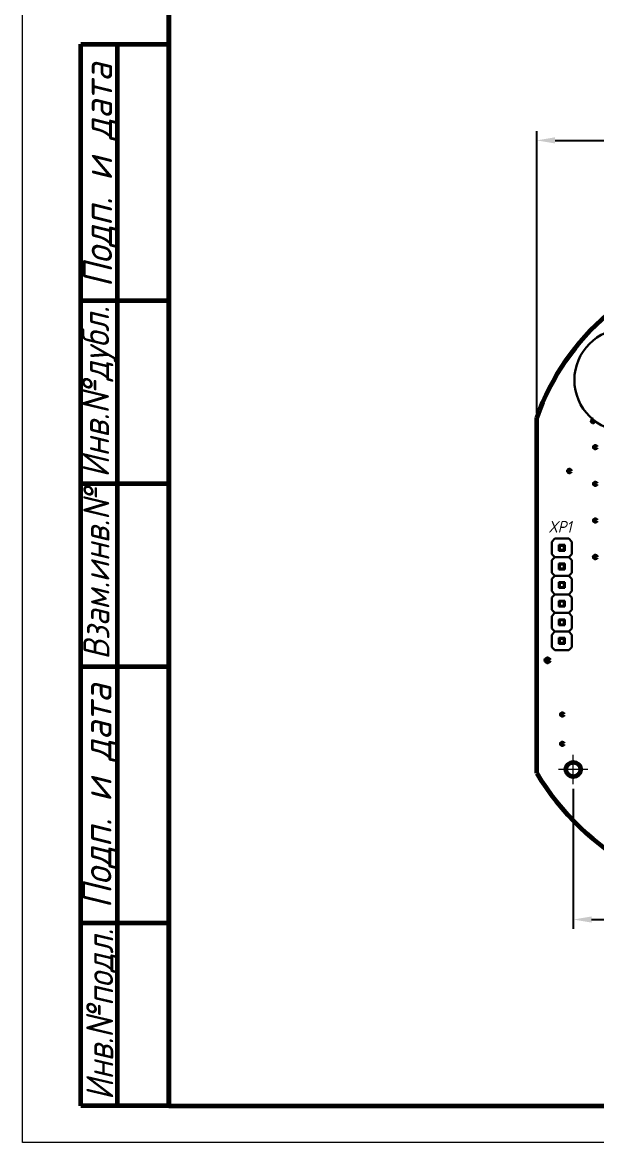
# Model space of a CAD drawing. Header units: millimetres. Extents: x -1 to 4028, y -898 to 1238.
# Drawn here: x 2473.6 to 2552.1, y 933.2 to 1086.2 of the extents above; entities that cross this region are included whole.
import ezdxf
from ezdxf.enums import TextEntityAlignment as Align

# ---------------------------------------------------------------- set-up
doc = ezdxf.new("R2010")
doc.units = ezdxf.units.MM
for name, color, linetype, lineweight in [('Основная (0.3)', 162, 'Continuous', 30), ('Основная (0.6)', 250, 'Continuous', 60), ('Текст', 240, 'Continuous', 30), ('Тонкая (0.2)', 250, 'Continuous', 20)]:
    doc.layers.add(name, color=color, linetype=linetype, lineweight=lineweight)
doc.styles.add('3мм', font='isocpeui.ttf', dxfattribs={"height": 3})
doc.styles.get("Standard").update_dxf_attribs({"font": 'arial.ttf'})
doc.dimstyles.new('ISO-25', dxfattribs={"dimtxt": 2.5, "dimasz": 2.5, "dimexe": 1.25, "dimexo": 0.625, "dimtad": 1, "dimtoh": 1, "dimtxsty": 'Standard', "dimcen": 2.5, "dimadec": 0, "dimazin": 0, "dimtfac": 1, "dimtmove": 0, "dimatfit": 3, "dimfxl": 1, "dimarcsym": 0})

# ---------------------------------------------------------------- blocks, each defined once
blk = doc.blocks.new('*D67')
at = {"layer": 'Defpoints', "color": 0, "transparency": 16777216}
for p in [(2633.89, 1070.08), (2543.89, 1032.23), (2633.89, 1032.23)]:
    blk.add_point(p, dxfattribs=at)
at = {"layer": 'Тонкая (0.2)', "color": 0, "lineweight": -2, "transparency": 16777216}
for p, q in [((2543.89, 1032.85), (2543.89, 1071.33)), ((2633.89, 1032.85), (2633.89, 1071.33)), ((2546.39, 1070.08), (2631.39, 1070.08))]:
    blk.add_line(p, q, dxfattribs=at)
at = {"layer": 'Тонкая (0.2)', "color": 0, "transparency": 16777216}
for points in [[(2546.39, 1070.5), (2546.39, 1069.66), (2543.89, 1070.08)], [(2631.39, 1070.5), (2631.39, 1069.66), (2633.89, 1070.08)]]:
    blk.add_solid(points, dxfattribs=at)
at = {"layer": 'Тонкая (0.2)', "color": 0, "transparency": 16777216, "insert": (2588.89, 1072.21), "char_height": 3, "attachment_point": 5, "style": '3мм'}
blk.add_mtext('90', dxfattribs=at)
blk = doc.blocks.new('*D68')
at = {"layer": 'Defpoints', "color": 0, "transparency": 16777216}
for p in [(2548.89, 982.18), (2628.89, 981.68), (2628.89, 963.68)]:
    blk.add_point(p, dxfattribs=at)
at = {"layer": 'Тонкая (0.2)', "color": 0, "lineweight": -2, "transparency": 16777216}
for p, q in [((2548.89, 981.55), (2548.89, 962.43)), ((2628.89, 981.05), (2628.89, 962.43)), ((2551.39, 963.68), (2626.39, 963.68))]:
    blk.add_line(p, q, dxfattribs=at)
at = {"layer": 'Тонкая (0.2)', "color": 0, "transparency": 16777216}
for points in [[(2551.39, 964.1), (2551.39, 963.26), (2548.89, 963.68)], [(2626.39, 964.1), (2626.39, 963.26), (2628.89, 963.68)]]:
    blk.add_solid(points, dxfattribs=at)
at = {"layer": 'Тонкая (0.2)', "color": 0, "transparency": 16777216, "insert": (2588.89, 965.8), "char_height": 3, "attachment_point": 5, "style": '3мм'}
blk.add_mtext('80', dxfattribs=at)

msp = doc.modelspace()

# ---------------------------------------------------------------- linework, layer by layer
at = {"layer": 'Основная (0.3)'}
for p, q in [((2545.946, 1015.28), (2546.37, 1015.704)), ((2545.946, 1015.28), (2545.946, 1013.587)), ((2545.946, 1015.28), (2545.946, 1013.587)), ((2548.275, 1015.704), (2546.37, 1015.704)), ((2546.925, 1014.037), (2546.925, 1014.83)), ((2546.925, 1014.83), (2547.719, 1014.83)), ((2546.925, 1014.83), (2547.037, 1014.718)), ((2547.037, 1014.149), (2547.037, 1014.718)), ((2547.037, 1014.718), (2547.607, 1014.718)), ((2547.719, 1014.83), (2547.607, 1014.718)), ((2547.607, 1014.718), (2547.607, 1014.149)), ((2547.719, 1014.83), (2547.719, 1014.037)), ((2548.698, 1015.28), (2548.275, 1015.704)), ((2548.698, 1015.28), (2548.698, 1013.587)), ((2545.946, 1013.587), (2546.37, 1013.164)), ((2545.946, 1012.74), (2546.37, 1013.164)), ((2545.946, 1012.74), (2545.946, 1011.047)), ((2545.946, 1012.74), (2545.946, 1011.047)), ((2548.275, 1013.164), (2546.37, 1013.164)), ((2548.275, 1013.164), (2546.37, 1013.164)), ((2548.275, 1013.164), (2546.37, 1013.164)), ((2547.037, 1014.149), (2546.925, 1014.037)), ((2547.719, 1014.037), (2546.925, 1014.037)), ((2547.607, 1014.149), (2547.037, 1014.149)), ((2547.607, 1014.149), (2547.719, 1014.037)), ((2548.275, 1013.164), (2548.698, 1013.587)), ((2548.698, 1012.74), (2548.275, 1013.164)), ((2548.698, 1012.74), (2548.698, 1011.047)), ((2546.925, 1011.497), (2546.925, 1012.291)), ((2546.925, 1012.291), (2547.719, 1012.291)), ((2546.925, 1012.291), (2547.037, 1012.178)), ((2547.037, 1011.609), (2546.925, 1011.497)), ((2547.719, 1011.497), (2546.925, 1011.497)), ((2547.037, 1011.609), (2547.037, 1012.178)), ((2547.037, 1012.178), (2547.607, 1012.178)), ((2547.607, 1011.609), (2547.037, 1011.609)), ((2547.719, 1012.291), (2547.607, 1012.178)), ((2547.607, 1012.178), (2547.607, 1011.609)), ((2547.607, 1011.609), (2547.719, 1011.497)), ((2547.719, 1012.291), (2547.719, 1011.497)), ((2545.946, 1011.047), (2546.37, 1010.624)), ((2545.946, 1010.2), (2546.37, 1010.624)), ((2545.946, 1010.2), (2545.946, 1008.507)), ((2545.946, 1010.2), (2545.946, 1008.507)), ((2548.275, 1010.624), (2546.37, 1010.624)), ((2548.275, 1010.624), (2546.37, 1010.624)), ((2548.275, 1010.624), (2546.37, 1010.624)), ((2546.925, 1008.957), (2546.925, 1009.751)), ((2546.925, 1009.751), (2547.719, 1009.751)), ((2546.925, 1009.751), (2547.037, 1009.638)), ((2547.037, 1009.069), (2547.037, 1009.638)), ((2547.037, 1009.638), (2547.607, 1009.638)), ((2547.719, 1009.751), (2547.607, 1009.638)), ((2547.607, 1009.638), (2547.607, 1009.069)), ((2547.719, 1009.751), (2547.719, 1008.957)), ((2548.275, 1010.624), (2548.698, 1011.047)), ((2548.698, 1010.2), (2548.275, 1010.624)), ((2548.698, 1010.2), (2548.698, 1008.507)), ((2545.946, 1008.507), (2546.37, 1008.084)), ((2545.946, 1007.66), (2546.37, 1008.084)), ((2548.275, 1008.084), (2546.37, 1008.084)), ((2548.275, 1008.084), (2546.37, 1008.084)), ((2548.275, 1008.084), (2546.37, 1008.084)), ((2547.037, 1009.069), (2546.925, 1008.957)), ((2547.719, 1008.957), (2546.925, 1008.957)), ((2547.607, 1009.069), (2547.037, 1009.069)), ((2547.607, 1009.069), (2547.719, 1008.957)), ((2548.275, 1008.084), (2548.698, 1008.507)), ((2548.698, 1007.66), (2548.275, 1008.084)), ((2545.946, 1007.66), (2545.946, 1005.967)), ((2545.946, 1007.66), (2545.946, 1005.967)), ((2546.925, 1006.417), (2546.925, 1007.211)), ((2546.925, 1007.211), (2547.719, 1007.211)), ((2546.925, 1007.211), (2547.037, 1007.098)), ((2547.037, 1006.529), (2547.037, 1007.098)), ((2547.037, 1007.098), (2547.607, 1007.098)), ((2547.719, 1007.211), (2547.607, 1007.098)), ((2547.607, 1007.098), (2547.607, 1006.529)), ((2547.719, 1007.211), (2547.719, 1006.417)), ((2548.698, 1007.66), (2548.698, 1005.967)), ((2545.946, 1005.967), (2546.37, 1005.544)), ((2545.946, 1005.121), (2546.37, 1005.544)), ((2545.946, 1005.121), (2545.946, 1003.427)), ((2545.946, 1005.121), (2545.946, 1003.427)), ((2548.275, 1005.544), (2546.37, 1005.544)), ((2548.275, 1005.544), (2546.37, 1005.544)), ((2548.275, 1005.544), (2546.37, 1005.544)), ((2547.037, 1006.529), (2546.925, 1006.417)), ((2547.719, 1006.417), (2546.925, 1006.417)), ((2547.607, 1006.529), (2547.037, 1006.529)), ((2547.607, 1006.529), (2547.719, 1006.417)), ((2548.275, 1005.544), (2548.698, 1005.967)), ((2548.698, 1005.121), (2548.275, 1005.544)), ((2548.698, 1005.121), (2548.698, 1003.427)), ((2546.925, 1003.877), (2546.925, 1004.671)), ((2546.925, 1004.671), (2547.719, 1004.671)), ((2546.925, 1004.671), (2547.037, 1004.559)), ((2547.037, 1003.989), (2546.925, 1003.877)), ((2547.719, 1003.877), (2546.925, 1003.877)), ((2547.037, 1003.989), (2547.037, 1004.559)), ((2547.037, 1004.559), (2547.607, 1004.559)), ((2547.607, 1003.989), (2547.037, 1003.989)), ((2547.719, 1004.671), (2547.607, 1004.559)), ((2547.607, 1004.559), (2547.607, 1003.989)), ((2547.607, 1003.989), (2547.719, 1003.877)), ((2547.719, 1004.671), (2547.719, 1003.877)), ((2545.946, 1003.427), (2546.37, 1003.004)), ((2545.946, 1002.581), (2546.37, 1003.004)), ((2545.946, 1002.581), (2545.946, 1000.887)), ((2545.946, 1002.581), (2545.946, 1000.887)), ((2548.275, 1003.004), (2546.37, 1003.004)), ((2548.275, 1003.004), (2546.37, 1003.004)), ((2548.275, 1003.004), (2546.37, 1003.004)), ((2546.925, 1001.337), (2546.925, 1002.131)), ((2546.925, 1002.131), (2547.719, 1002.131)), ((2546.925, 1002.131), (2547.037, 1002.019)), ((2547.037, 1001.449), (2547.037, 1002.019)), ((2547.037, 1002.019), (2547.607, 1002.019)), ((2547.719, 1002.131), (2547.607, 1002.019)), ((2547.607, 1002.019), (2547.607, 1001.449)), ((2547.719, 1002.131), (2547.719, 1001.337)), ((2548.275, 1003.004), (2548.698, 1003.427)), ((2548.698, 1002.581), (2548.275, 1003.004)), ((2548.698, 1002.581), (2548.698, 1000.887)), ((2545.946, 1000.887), (2546.37, 1000.464)), ((2548.275, 1000.464), (2546.37, 1000.464)), ((2548.275, 1000.464), (2546.37, 1000.464)), ((2548.275, 1000.464), (2546.37, 1000.464)), ((2547.037, 1001.449), (2546.925, 1001.337)), ((2547.719, 1001.337), (2546.925, 1001.337)), ((2547.607, 1001.449), (2547.037, 1001.449)), ((2547.607, 1001.449), (2547.719, 1001.337)), ((2548.275, 1000.464), (2548.698, 1000.887))]:
    msp.add_line(p, q, dxfattribs=at)
msp.add_circle((2556.036, 1037.354), 7, dxfattribs=at)
at = {"layer": 'Основная (0.6)'}
for p, q in [((2493.622, 1225.22), (2493.622, 938.22)), ((2493.622, 938.22), (2493.622, 1225.22)), ((2481.622, 1048.22), (2481.622, 1083.22)), ((2481.622, 1083.22), (2493.622, 1083.22)), ((2486.622, 938.22), (2486.622, 1083.22)), ((2481.622, 1023.22), (2481.622, 1048.22)), ((2481.622, 1048.22), (2486.622, 1048.22)), ((2486.622, 1048.22), (2493.622, 1048.22)), ((2543.889, 983.685), (2543.886, 1032.229)), ((2481.622, 998.22), (2481.622, 1023.22)), ((2481.622, 1023.22), (2486.622, 1023.22)), ((2486.622, 1023.22), (2493.622, 1023.22)), ((2481.622, 963.22), (2481.622, 998.22)), ((2481.622, 998.22), (2486.622, 998.22)), ((2486.622, 998.22), (2493.622, 998.22)), ((2481.622, 938.22), (2481.622, 963.22)), ((2481.622, 963.22), (2486.622, 963.22)), ((2486.622, 963.22), (2493.622, 963.22)), ((2486.622, 938.22), (2481.622, 938.22)), ((2493.622, 938.22), (2486.622, 938.22)), ((2493.622, 938.22), (2888.622, 938.22))]:
    msp.add_line(p, q, dxfattribs=at)
for centre, radius in [((2551.886, 1028.179), 0.15), ((2548.361, 1024.929), 0.15), ((2551.886, 1023.179), 0.15), ((2551.886, 1018.179), 0.15), ((2551.886, 1013.179), 0.15), ((2545.377, 999.079), 0.25), ((2547.386, 991.679), 0.15), ((2547.386, 987.679), 0.15), ((2548.886, 984.179), 1)]:
    msp.add_circle(centre, radius, dxfattribs=at)
for centre, radius, start, end in [((2574.999, 1021.261), 32.989, 100.67786, 160.58132), ((2551.586, 1031.779), 0.15, 78.46514, 24.3407), ((2574.841, 1002.327), 36.132, 211.06027, 241.13128)]:
    msp.add_arc(centre, radius, start, end, dxfattribs=at)
at = {"layer": 'Тонкая (0.2)'}
for p, q in [((2473.622, 933.22), (2473.622, 1230.22)), ((2548.886, 982.179), (2548.886, 986.179)), ((2550.886, 984.179), (2546.886, 984.179)), ((2893.622, 933.22), (2473.622, 933.22))]:
    msp.add_line(p, q, dxfattribs=at)

# ---------------------------------------------------------------- texts
at = {"layer": 'Текст', "style": '3мм', "width": 0.9}
for s, height, p, p2 in [('Подп. и дата ', 3.96881, (2485.887, 1050.022), (2485.887, 1082.938)), ('Инв.№дубл.', 3.689, (2485.463, 1024.031), (2485.463, 1047.408)), ('Взам.инв.№', 3.557, (2485.503, 999.188), (2485.503, 1022.565)), ('Подп. и дата ', 3.96881, (2485.792, 965.21), (2485.792, 998.126)), ('Инв.№подл.', 3.689, (2486.033, 939.032), (2486.033, 962.408))]:
    msp.add_text(s, height=height, rotation=90, dxfattribs=at).set_placement(p, p2, align=Align.ALIGNED)
msp.add_text('XP1', height=1.59, dxfattribs=at).set_placement((2545.481, 1016.517))

# ---------------------------------------------------------------- dimensions: what is measured, and where the dimension line sits
at = {"layer": 'Тонкая (0.2)'}
for base, p1, p2, picture, middle in [((2633.886, 1070.08), (2543.886, 1032.229), (2633.886, 1032.229), '*D67', (2588.886, 1072.205)), ((2628.886, 963.679), (2548.886, 982.179), (2628.886, 981.679), '*D68', (2588.886, 965.804))]:
    dim = msp.add_linear_dim(base=base, p1=p1, p2=p2, dimstyle='ISO-25', override={"dimtxsty": '3мм'}, dxfattribs=at)
    dim.commit()
    dim.dimension.update_dxf_attribs({"geometry": picture, "text_midpoint": middle})

doc.saveas('drawing.dxf')
